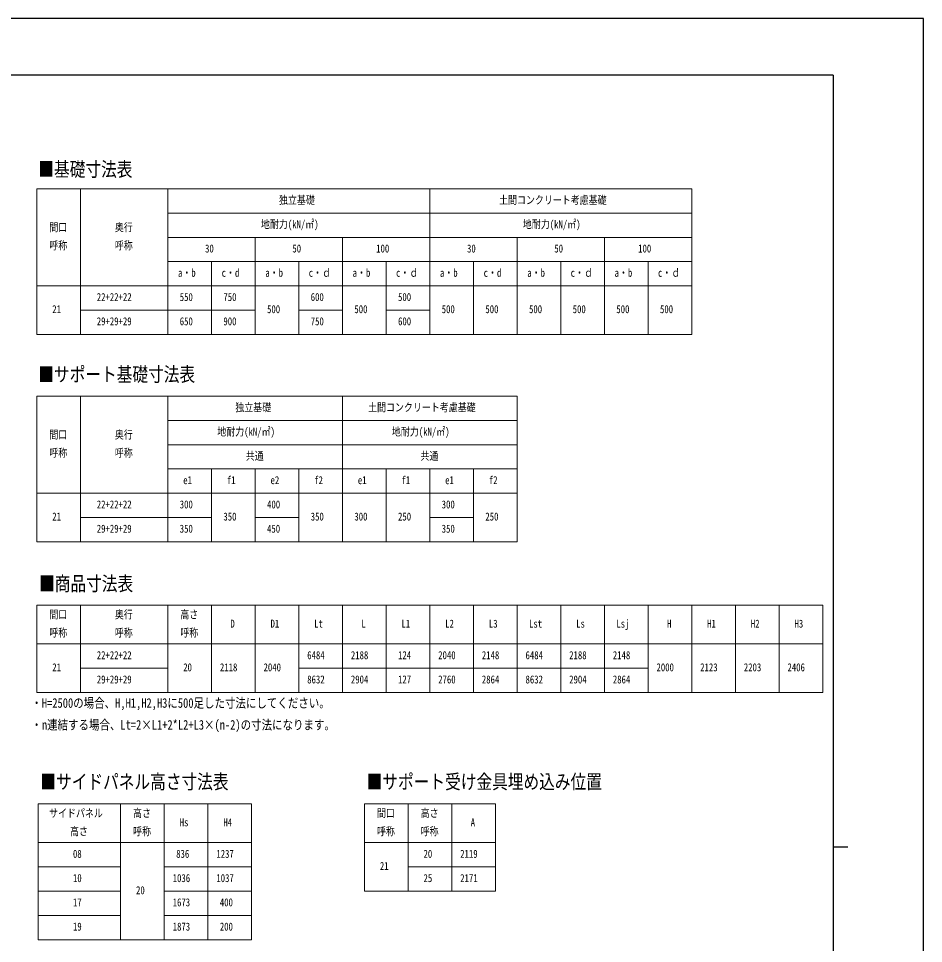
# Model space of a CAD drawing. Units: millimetres, scale not verified. Extents: x -12615 to 12615, y -8910 to 8910.
# Drawn here: x 3287 to 12615, y -623 to 8910 of the extents above; entities that cross this region are included whole.
import ezdxf
from ezdxf.enums import TextEntityAlignment as Align

# ---------------------------------------------------------------- set-up
doc = ezdxf.new("R2010")
doc.units = ezdxf.units.MM
doc.header["$LTSCALE"] = 40
doc.layers.add('0-1_TABLE1', color=7, linetype='Continuous', lineweight=18)
doc.layers.add('0-2_USER1', color=3, linetype='Continuous')
doc.layers.add('0-7_YKK_ZWAK', color=7, linetype='Continuous')
doc.styles.add('ＭＳ ゴシック', font='')
doc.styles.get('ＭＳ ゴシック').set_extended_font_data('MS Gothic')

msp = doc.modelspace()

# ---------------------------------------------------------------- linework, layer by layer
at = {"layer": '0-1_TABLE1'}
for p, q in [((3476.23, 7154.75), (10226.23, 7154.75)), ((3476.23, 7154.75), (3476.23, 5654.75)), ((3926.23, 7154.75), (3926.23, 5654.75)), ((7526.23, 7154.75), (7526.23, 5654.75)), ((4826.23, 6904.75), (10226.23, 6904.75)), ((4826.23, 6654.75), (10226.23, 6654.75)), ((5726.23, 6654.75), (5726.23, 5654.75)), ((6626.23, 6654.75), (6626.23, 5654.75)), ((8426.23, 6654.75), (8426.23, 5654.75)), ((9326.23, 6654.75), (9326.23, 5654.75)), ((4826.23, 6404.75), (10226.23, 6404.75)), ((6176.23, 6404.75), (6176.23, 5654.75)), ((7076.23, 6404.75), (7076.23, 5654.75)), ((7976.23, 6404.75), (7976.23, 5654.75)), ((8876.23, 6404.75), (8876.23, 5654.75)), ((9776.23, 6404.75), (9776.23, 5654.75)), ((6176.23, 5904.75), (6626.23, 5904.75)), ((7076.23, 5904.75), (7526.23, 5904.75)), ((3476.23, 5017.48), (8426.23, 5017.48)), ((3476.23, 5017.48), (3476.23, 3517.48)), ((3926.23, 5017.48), (3926.23, 3517.48)), ((6626.23, 5017.48), (6626.23, 3517.48)), ((4826.23, 4767.48), (8426.23, 4767.48)), ((4826.23, 4517.48), (8426.23, 4517.48)), ((4826.23, 4267.48), (8426.23, 4267.48)), ((5276.23, 4267.48), (5276.23, 3517.48)), ((5726.23, 4267.48), (5726.23, 3517.48)), ((6176.23, 4267.48), (6176.23, 3517.48)), ((7076.23, 4267.48), (7076.23, 3517.48)), ((7526.23, 4267.48), (7526.23, 3517.48)), ((7976.23, 4267.48), (7976.23, 3517.48)), ((5726.23, 3767.48), (6176.23, 3767.48)), ((7526.23, 3767.48), (7976.23, 3767.48)), ((3476.23, 2863.85), (11576.23, 2863.85)), ((3476.23, 2863.85), (3476.23, 1963.85)), ((3926.23, 2863.85), (3926.23, 1963.85)), ((4826.23, 2863.85), (4826.23, 1963.85)), ((5276.23, 2863.85), (5276.23, 1963.85)), ((5726.23, 2863.85), (5726.23, 1963.85)), ((6176.23, 2863.85), (6176.23, 1963.85)), ((6626.23, 2863.85), (6626.23, 1963.85)), ((7076.23, 2863.85), (7076.23, 1963.85)), ((7526.23, 2863.85), (7526.23, 1963.85)), ((7976.23, 2863.85), (7976.23, 1963.85)), ((8426.23, 2863.85), (8426.23, 1963.85)), ((8876.23, 2863.85), (8876.23, 1963.85)), ((9326.23, 2863.85), (9326.23, 1963.85)), ((9776.23, 2863.85), (9776.23, 1963.85)), ((10226.23, 2863.85), (10226.23, 1963.85)), ((10676.23, 2863.85), (10676.23, 1963.85)), ((11126.23, 2863.85), (11126.23, 1963.85)), ((11576.23, 2863.85), (11576.23, 1963.85)), ((3476.23, 2463.85), (11576.23, 2463.85)), ((3926.23, 2213.85), (4826.23, 2213.85)), ((6176.23, 2213.85), (9776.23, 2213.85)), ((3476.23, 1963.85), (11576.23, 1963.85)), ((3489.74, 816.69), (5689.74, 816.69)), ((3489.74, 816.69), (3489.74, -583.31)), ((4339.74, 816.69), (4339.74, -583.31)), ((4789.74, 816.69), (4789.74, -583.31)), ((5239.74, 816.69), (5239.74, -583.31)), ((5689.74, 816.69), (5689.74, -583.31)), ((6853.1, 816.69), (8203.1, 816.69)), ((6853.1, 816.69), (6853.1, -83.31)), ((7303.1, 816.69), (7303.1, -83.31)), ((7753.1, 816.69), (7753.1, -83.31)), ((8203.1, 816.69), (8203.1, -83.31)), ((3489.74, 416.69), (5689.74, 416.69)), ((6853.1, 416.69), (8203.1, 416.69)), ((3489.74, 166.69), (4339.74, 166.69)), ((4789.74, 166.69), (5689.74, 166.69)), ((7303.1, 166.69), (8203.1, 166.69)), ((3489.74, -83.31), (4339.74, -83.31)), ((4789.74, -83.31), (5689.74, -83.31)), ((6853.1, -83.31), (8203.1, -83.31)), ((3489.74, -333.31), (4339.74, -333.31)), ((4789.74, -333.31), (5689.74, -333.31)), ((3489.74, -583.31), (5689.74, -583.31))]:
    msp.add_line(p, q, dxfattribs=at)
for points in [[(4826.23, 7154.75), (4826.23, 6154.75), (4826.23, 5654.75)], [(10226.23, 7154.75), (10226.23, 6654.75), (10226.23, 5654.75)], [(5276.23, 6404.75), (5276.23, 5904.75), (5276.23, 5654.75)], [(3476.23, 6154.75), (3926.23, 6154.75), (4826.23, 6154.75), (10226.23, 6154.75)], [(3926.23, 5904.75), (4826.23, 5904.75), (5726.23, 5904.75)], [(3476.23, 5654.75), (4826.23, 5654.75), (7526.23, 5654.75), (10226.23, 5654.75)], [(4826.23, 5017.48), (4826.23, 4017.48), (4826.23, 3517.48)], [(8426.23, 5017.48), (8426.23, 4517.48), (8426.23, 3517.48)], [(3476.23, 4017.48), (3926.23, 4017.48), (4826.23, 4017.48), (8426.23, 4017.48)], [(3926.23, 3767.48), (4826.23, 3767.48), (5276.23, 3767.48)], [(3476.23, 3517.48), (4826.23, 3517.48), (6626.23, 3517.48), (8426.23, 3517.48)]]:
    msp.add_lwpolyline(points, dxfattribs=at)
at = {"layer": '0-7_YKK_ZWAK'}
for p, q in [((11685.06, 8325), (-11714.94, 8325)), ((11685.06, 8325), (11685.06, -7575)), ((11685.06, 375), (11835.06, 375))]:
    msp.add_line(p, q, dxfattribs=at)
msp.add_lwpolyline([(-12615, -8910), (12615, -8910), (12615, 8910), (-12615, 8910)], close=True, dxfattribs=at)

# ---------------------------------------------------------------- texts
at = {"layer": '0-1_TABLE1', "style": 'ＭＳ ゴシック', "width": 0.8}
for s, p in [('独立基礎', (5972.23, 6973.5)), ('土間コンクリート考慮基礎', (8240.23, 6973.5)), ('間口', (3605.23, 6692.25)), ('奥行', (4280.23, 6692.25)), ('地耐力(kN/㎡)', (5786.23, 6723.5)), ('地耐力(kN/㎡)', (8486.23, 6723.5)), ('呼称', (3605.23, 6504.75)), ('呼称', (4280.23, 6504.75)), ('30', (5210.23, 6473.5)), ('50', (6110.23, 6473.5)), ('100', (6974.23, 6473.5)), ('30', (7910.23, 6473.5)), ('50', (8810.23, 6473.5)), ('100', (9674.23, 6473.5)), ('a・b', (4931.23, 6223.5)), ('c・d', (5381.23, 6223.5)), ('a・b', (5831.23, 6223.5)), ('c・ｄ', (6278.23, 6223.5)), ('a・b', (6731.23, 6223.5)), ('c・ｄ', (7178.23, 6223.5)), ('a・b', (7631.23, 6223.5)), ('c・d', (8081.23, 6223.5)), ('a・b', (8531.23, 6223.5)), ('c・ｄ', (8978.23, 6223.5)), ('a・b', (9431.23, 6223.5)), ('c・ｄ', (9878.23, 6223.5)), ('22+22+22', (4094.23, 5973.5)), ('550', (4949.23, 5973.5)), ('750', (5399.23, 5973.5)), ('600', (6299.23, 5973.5)), ('500', (7199.23, 5973.5)), ('21', (3635.23, 5848.5)), ('500', (5849.23, 5848.5)), ('500', (6749.23, 5848.5)), ('500', (7649.23, 5848.5)), ('500', (8099.23, 5848.5)), ('500', (8549.23, 5848.5)), ('500', (8999.23, 5848.5)), ('500', (9449.23, 5848.5)), ('500', (9899.23, 5848.5)), ('29+29+29', (4094.23, 5723.5)), ('650', (4949.23, 5723.5)), ('900', (5399.23, 5723.5)), ('750', (6299.23, 5723.5)), ('600', (7199.23, 5723.5)), ('独立基礎', (5522.23, 4836.23)), ('土間コンクリート考慮基礎', (6890.23, 4836.23)), ('奥行', (4280.23, 4554.98)), ('地耐力(kN/㎡)', (5336.23, 4586.23)), ('地耐力(kN/㎡)', (7136.23, 4586.23)), ('間口', (3605.23, 4554.98)), ('呼称', (3605.23, 4367.48)), ('呼称', (4280.23, 4367.48)), ('共通', (5630.23, 4336.23)), ('共通', (7430.23, 4336.23)), ('f1', (5435.23, 4086.23)), ('f2', (6335.23, 4086.23)), ('f1', (7235.23, 4086.23)), ('f2', (8135.23, 4086.23)), ('e1', (4985.23, 4086.23)), ('e2', (5885.23, 4086.23)), ('e1', (6785.23, 4086.23)), ('e1', (7685.23, 4086.23)), ('22+22+22', (4094.23, 3836.23)), ('300', (4949.23, 3836.23)), ('400', (5849.23, 3836.23)), ('300', (7649.23, 3836.23)), ('21', (3635.23, 3711.23)), ('350', (5399.23, 3711.23)), ('350', (6299.23, 3711.23)), ('300', (6749.23, 3711.23)), ('250', (7199.23, 3711.23)), ('250', (8099.23, 3711.23)), ('29+29+29', (4094.23, 3586.23)), ('350', (4949.23, 3586.23)), ('450', (5849.23, 3586.23)), ('350', (7649.23, 3586.23)), ('間口', (3605.23, 2701.35)), ('奥行', (4280.23, 2701.35)), ('高さ', (4955.23, 2701.35)), ('D', (5471.23, 2607.6)), ('D1', (5885.23, 2607.6)), ('Lt', (6335.23, 2607.6)), ('L', (6821.23, 2607.6)), ('L1', (7235.23, 2607.6)), ('L2', (7685.23, 2607.6)), ('L3', (8135.23, 2607.6)), ('Lst', (8549.23, 2607.6)), ('Ls', (9035.23, 2607.6)), ('Lsj', (9449.23, 2607.6)), ('H', (9971.23, 2607.6)), ('H1', (10385.23, 2607.6)), ('H2', (10835.23, 2607.6)), ('H3', (11285.23, 2607.6)), ('呼称', (3605.23, 2513.85)), ('呼称', (4280.23, 2513.85)), ('呼称', (4955.23, 2513.85)), ('22+22+22', (4094.23, 2282.6)), ('6484', (6263.23, 2282.6)), ('2188', (6713.23, 2282.6)), ('124', (7199.23, 2282.6)), ('2040', (7613.23, 2282.6)), ('2148', (8063.23, 2282.6)), ('6484', (8513.23, 2282.6)), ('2188', (8963.23, 2282.6)), ('2148', (9413.23, 2282.6)), ('21', (3635.23, 2157.6)), ('20', (4985.23, 2157.6)), ('2118', (5363.23, 2157.6)), ('2040', (5813.23, 2157.6)), ('2000', (9863.23, 2157.6)), ('2123', (10313.23, 2157.6)), ('2203', (10763.23, 2157.6)), ('2406', (11213.23, 2157.6)), ('29+29+29', (4094.23, 2032.6)), ('8632', (6263.23, 2032.6)), ('2904', (6713.23, 2032.6)), ('127', (7199.23, 2032.6)), ('2760', (7613.23, 2032.6)), ('2864', (8063.23, 2032.6)), ('8632', (8513.23, 2032.6)), ('2904', (8963.23, 2032.6)), ('2864', (9413.23, 2032.6)), ('サイドパネル', (3602.74, 654.19)), ('高さ', (4468.74, 654.19)), ('間口', (6982.1, 654.19)), ('高さ', (7432.1, 654.19)), ('Hs', (4948.74, 560.44)), ('H4', (5398.74, 560.44)), ('A', (7948.1, 560.44)), ('高さ', (3818.74, 466.69)), ('呼称', (4468.74, 466.69)), ('呼称', (6982.1, 466.69)), ('呼称', (7432.1, 466.69)), ('08', (3848.74, 235.44)), ('836', (4912.74, 235.44)), ('1237', (5326.74, 235.44)), ('20', (7462.1, 235.44)), ('2119', (7840.1, 235.44)), ('21', (7012.1, 110.44)), ('10', (3848.74, -14.56)), ('1036', (4876.74, -14.56)), ('1037', (5326.74, -14.56)), ('25', (7462.1, -14.56)), ('2171', (7840.1, -14.56)), ('20', (4498.74, -139.56)), ('17', (3848.74, -264.56)), ('1673', (4876.74, -264.56)), ('400', (5362.74, -264.56)), ('19', (3848.74, -514.56)), ('1873', (4876.74, -514.56)), ('200', (5362.74, -514.56))]:
    msp.add_text(s, height=82.48, dxfattribs=at).set_placement(p, align=Align.BOTTOM_LEFT)
at = {"layer": '0-2_USER1', "style": 'ＭＳ ゴシック', "width": 0.8}
for s, height, p in [('■基礎寸法表', 148.1, (3491.83, 7238.32)), ('■サポート基礎寸法表', 148.1, (3491.83, 5124.58)), ('■商品寸法表', 148.1, (3499.44, 2967.83)), ('・H=2500の場合、H,H1,H2,H3に500足した寸法にしてください。', 98.97, (3420.07, 1776.84)), ('・n連結する場合、Lt=2×L1+2*L2+L3×(n-2)の寸法になります。', 98.97, (3420.07, 1551.84)), ('■サイドパネル高さ寸法表', 148.1, (3512.74, 926.14)), ('■サポート受け金具埋め込み位置', 148.1, (6876.1, 926.14))]:
    msp.add_text(s, height=height, dxfattribs=at).set_placement(p, align=Align.BOTTOM_LEFT)

doc.saveas('drawing.dxf')
